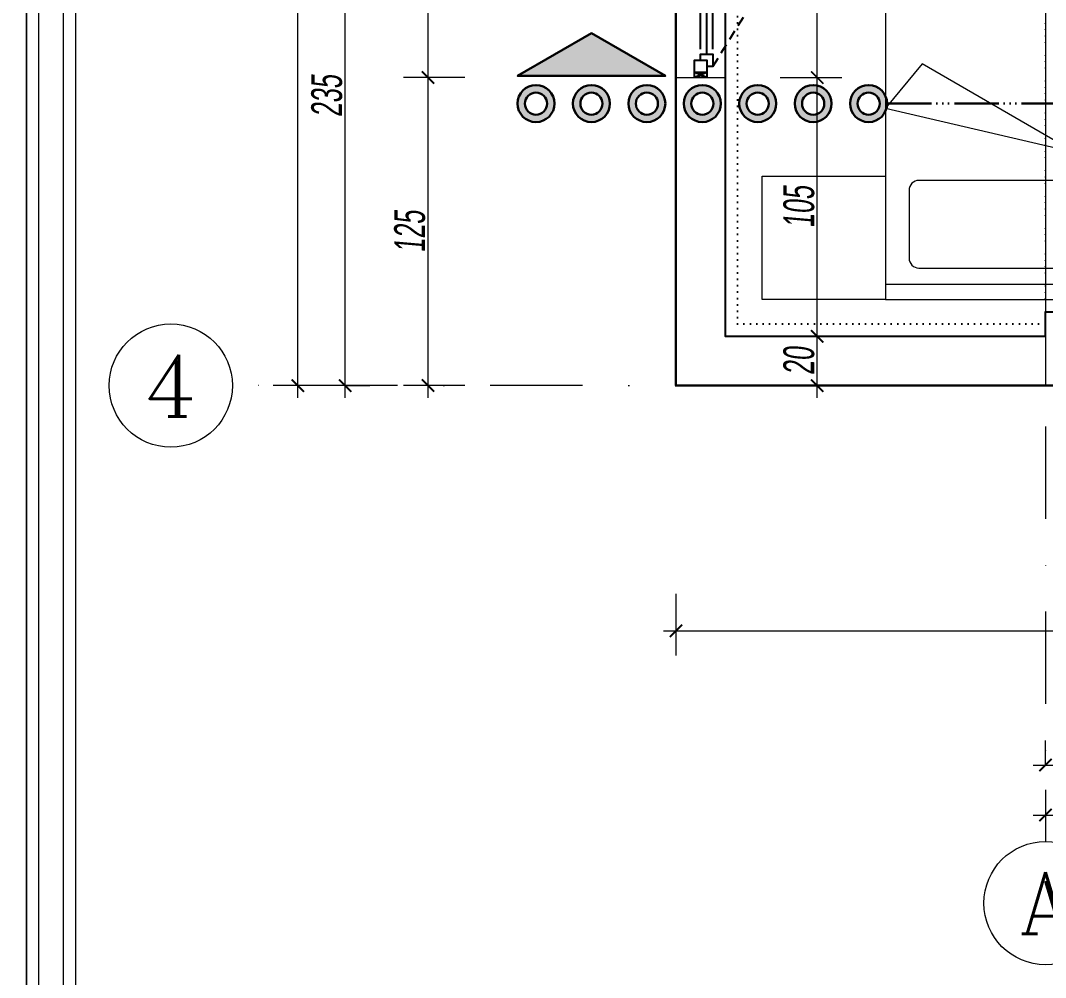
# Model space of a CAD drawing. Header units: millimetres. Extents: x -2145 to 33996, y -835 to 2363.
# Drawn here: x 11343.5 to 11759.5, y -380.6 to 7.8 of the extents above; entities that cross this region are included whole.
import ezdxf
from ezdxf.enums import TextEntityAlignment as Align

# ---------------------------------------------------------------- set-up
doc = ezdxf.new("R2010")
doc.units = ezdxf.units.MM
for name, pattern in [('ACAD_ISO06W100', [36, 24, -3, 0, -3, 0, -3, 0, -3]), ('DASHDOT', [1, 0.5, -0.25, 0, -0.25]), ('DOT', [0.25, 0, -0.25]), ('KESIK', [0.325, 0.2, -0.125])]:
    doc.linetypes.add(name, pattern=pattern)
for name, color, linetype in [('0 @ 1', 7, 'Continuous'), ('m_doğrama_aluminyum', 105, 'Continuous'), ('NET_KİRİŞ', 253, 'DOT')]:
    doc.layers.add(name, color=color, linetype=linetype)
doc.layers.add('ALAN', color=3, linetype='Continuous', lineweight=25, plot=False)
for name, color, linetype, lineweight in [('arcCGDM_antet', 85, 'Continuous', 20), ('EMSAL HESAP', 1, 'Continuous', 30), ('MM-TEFRIS', 173, 'Continuous', 5), ('NET_AKS', 251, 'DASHDOT', 9), ('NET_AKS_YAZI', 31, 'DASHDOT', 9), ('NET_ARSA SINIRI', 1, 'Continuous', 0), ('NET_DUVAR', 150, 'Continuous', 18), ('NET_KESİT_ÇİZİGİSİ', 1, 'Continuous', 30), ('NET_ÖLÇÜ DIŞ', 235, 'Continuous', 9), ('NET_ÖLÇÜ İÇ', 54, 'Continuous', 9), ('NET_ÖLÇÜ_AKS', 31, 'Continuous', 15)]:
    doc.layers.add(name, color=color, linetype=linetype, lineweight=lineweight)
doc.styles.add('ARıAL', font='arial.ttf', dxfattribs={"width": 0.7})
doc.styles.add('BODRUM', font='swisscl.ttf', dxfattribs={"width": 0.8, "oblique": 5})
doc.styles.add('TAks_2', font='ROMANC', dxfattribs={"height": 5})
doc.dimstyles.new('olcu-50', dxfattribs={"dimscale": 0, "dimtxt": 12.5, "dimasz": 5, "dimexe": 10, "dimexo": 10, "dimgap": 1, "dimtad": 1, "dimdec": 1, "dimzin": 12, "dimtxsty": 'BODRUM', "dimblk": 'ARCHTICK', "dimcen": 8, "dimdle": 5, "dimclrd": 256, "dimclre": 256, "dimclrt": 256, "dimadec": 0, "dimazin": 2, "dimtfac": 1, "dimtdec": 1, "dimtix": 1, "dimtmove": 0, "dimatfit": 3, "dimldrblk": 'ARCHTICK', "dimfxl": 15, "dimfxlon": 1, "dimlwd": -1, "dimlwe": -1, "dimarcsym": 0})

# ---------------------------------------------------------------- blocks, each defined once
blk = doc.blocks.new('*U619')
at = {"layer": 'm_doğrama_aluminyum', "linetype": 'KESIK', "ltscale": 0.2}
blk.add_line((-3015.1746, -58.1938, 0), (-3014.6338, -57.8585, 0), dxfattribs=at)
blk.add_line((-3015.1746, -58.1938, 0), (-3014.6338, -57.8585, 0), dxfattribs=at)
at = {"layer": 'm_doğrama_aluminyum', "elevation": 0}
for points in [[(-3015.1746, -58.1938), (-3015.1746, -58.2188)], [(-3015.1496, -58.2438), (-3015.1246, -58.2438), (-3015.1246, -58.1938), (-3015.1746, -58.1938)], [(-3015.1046, -58.1938), (-3014.6146, -58.1938)], [(-3014.5696, -58.2438), (-3014.5946, -58.2438), (-3014.5946, -58.1938), (-3014.5446, -58.1938)], [(-3014.5446, -58.1938), (-3014.5446, -58.2188)], [(-3015.1996, -58.2188), (-3015.2196, -58.2188), (-3015.2196, -58.2688), (-3015.1996, -58.2688), (-3015.1996, -58.2188)], [(-3015.1996, -58.2188), (-3015.2196, -58.2688)], [(-3015.2196, -58.2188), (-3015.1996, -58.2688)], [(-3015.1996, -58.2188), (-3015.1996, -58.2688), (-3015.1496, -58.2688), (-3015.1496, -58.2188), (-3015.1996, -58.2188)], [(-3015.1246, -58.2188), (-3014.5946, -58.2188)], [(-3014.5196, -58.2188), (-3014.5196, -58.2688), (-3014.5696, -58.2688), (-3014.5696, -58.2188), (-3014.5196, -58.2188)], [(-3014.4696, -58.2188), (-3014.4696, -58.2688), (-3014.5196, -58.2688), (-3014.5196, -58.2188), (-3014.4696, -58.2188)], [(-3014.4496, -58.2188), (-3013.9096, -58.2188)], [(-3013.8396, -58.2188), (-3013.8396, -58.2688), (-3013.8896, -58.2688), (-3013.8896, -58.2188), (-3013.8396, -58.2188)], [(-3013.8396, -58.2188), (-3013.8196, -58.2188), (-3013.8196, -58.2688), (-3013.8396, -58.2688), (-3013.8396, -58.2188)], [(-3013.8396, -58.2188), (-3013.8196, -58.2688)], [(-3013.8196, -58.2188), (-3013.8396, -58.2688)], [(-3015.1046, -58.2438), (-3014.6146, -58.2438)], [(-3014.4696, -58.2438), (-3013.8896, -58.2438)], [(-3014.4496, -58.2688), (-3013.9096, -58.2688)]]:
    blk.add_lwpolyline(points, dxfattribs=at)
at = {"layer": 'm_doğrama_aluminyum', "linetype": 'KESIK', "ltscale": 0.2}
blk.add_arc((-3015.2196, -58.1938, 0), 0.675, 359.9828, 29.7904, dxfattribs=at)
blk = doc.blocks.new('*U279')
at = {"layer": 'MM-TEFRIS'}
for points in [[(-80, 100), (-130, 100), (-130, 50), (-80, 50)], [(80, 100), (80, 94), (-80, 94), (-80, 100)], [(-80, 100), (80, 100), (80, -100), (-80, -100)], [(-80, 100), (80, 100), (80, -100), (-80, -100)], [(130, 100), (80, 100), (80, 50), (130, 50)], [(-80, -94), (80, -94), (80, -100), (-80, -100)]]:
    blk.add_lwpolyline(points, close=True, dxfattribs=at)
for points in [[(-70.38, 83.3, -0.414214), (-66.38, 87.3), (-8.34, 87.3, -0.414214), (-4.34, 83.3), (-4.34, 55.74, -0.414214), (-8.34, 51.74), (-66.38, 51.74, -0.414214), (-70.38, 55.74)], [(70.38, 83.3, 0.414214), (66.38, 87.3), (8.34, 87.3, 0.414214), (4.34, 83.3), (4.34, 55.74, 0.414214), (8.34, 51.74), (66.38, 51.74, 0.414214), (70.38, 55.74)]]:
    blk.add_lwpolyline(points, format="xyb", close=True, dxfattribs=at)
blk.add_lwpolyline([(-4.31, 39.62), (-65, 4.38), (-80, 22.38), (-6.26, 39.62), (6.26, 39.62), (80, 22.38), (65, 4.38), (4.31, 39.62)], dxfattribs=at)
blk = doc.blocks.new('A$Cb9b20b1b')
at = {"layer": 'NET_KİRİŞ', "ltscale": 10}
for p, q in [((920, -235), (920, 180)), ((770, -205), (770, 150)), ((895, -210), (895, 150)), ((895, -210), (770, -210)), ((920, -235), (770, -235))]:
    blk.add_line(p, q, dxfattribs=at)
blk = doc.blocks.new('_ArchTick')
at = {"color": 0, "linetype": 'ByBlock', "const_width": 0.15}
blk.add_lwpolyline([(-0.5, -0.5), (0.5, 0.5)], dxfattribs=at)
blk = doc.blocks.new('*D1572')
at = {"layer": 'Defpoints', "color": 0, "transparency": 16777216}
for p in [(-1114.26, -745), (-1114.26, -745), (-1114.26, -980)]:
    blk.add_point(p, dxfattribs=at)
at = {"layer": 'NET_ÖLÇÜ_AKS', "transparency": 16777216}
for p, q in [((-1114.26, -985), (-1114.26, -740)), ((-1114.26, -745), (-1104.26, -745)), ((-1114.26, -980), (-1104.26, -980))]:
    blk.add_line(p, q, dxfattribs=at)
at = {"layer": 'NET_ÖLÇÜ_AKS', "transparency": 16777216, "xscale": 5, "yscale": 5, "zscale": 5}
for p, rotation in [((-1114.26, -745), 90), ((-1114.26, -980), 270)]:
    blk.add_blockref('_ArchTick', p, dxfattribs=dict(at, rotation=rotation))
at = {"layer": 'NET_ÖLÇÜ_AKS', "transparency": 16777216, "insert": (-1121.67, -862.5), "char_height": 12.5, "attachment_point": 5, "rotation": 90, "style": 'BODRUM'}
blk.add_mtext('235', dxfattribs=at)
blk = doc.blocks.new('*D1575')
at = {"layer": 'Defpoints', "color": 0, "transparency": 16777216}
for p in [(-1133.46, 0), (-1114.26, 0), (-1114.26, -980)]:
    blk.add_point(p, dxfattribs=at)
at = {"layer": 'NET_ÖLÇÜ_AKS', "transparency": 16777216}
for p, q in [((-1133.46, -985), (-1133.46, 5)), ((-1124.26, 0), (-1143.46, 0)), ((-1124.26, -980), (-1143.46, -980))]:
    blk.add_line(p, q, dxfattribs=at)
at = {"layer": 'NET_ÖLÇÜ_AKS', "transparency": 16777216, "xscale": 5, "yscale": 5, "zscale": 5}
for p, rotation in [((-1133.46, 0), 90), ((-1133.46, -980), 270)]:
    blk.add_blockref('_ArchTick', p, dxfattribs=dict(at, rotation=rotation))
at = {"layer": 'NET_ÖLÇÜ_AKS', "transparency": 16777216, "insert": (-1140.86, -490), "char_height": 12.5, "attachment_point": 5, "rotation": 90, "style": 'BODRUM'}
blk.add_mtext('980', dxfattribs=at)
blk = doc.blocks.new('*D1576')
at = {"layer": 'Defpoints', "color": 0, "transparency": 16777216}
for p in [(-830, -1133.99), (-285, -1133.99), (-285, -1133.99)]:
    blk.add_point(p, dxfattribs=at)
at = {"layer": 'NET_ÖLÇÜ_AKS', "transparency": 16777216}
for p, q in [((-830, -1133.99), (-830, -1123.99)), ((-285, -1133.99), (-285, -1123.99)), ((-835, -1133.99), (-280, -1133.99))]:
    blk.add_line(p, q, dxfattribs=at)
at = {"layer": 'NET_ÖLÇÜ_AKS', "transparency": 16777216, "xscale": 5, "yscale": 5, "zscale": 5, "rotation": 180}
blk.add_blockref('_ArchTick', (-830, -1133.99), dxfattribs=at)
at = {"layer": 'NET_ÖLÇÜ_AKS', "transparency": 16777216, "xscale": 5, "yscale": 5, "zscale": 5}
blk.add_blockref('_ArchTick', (-285, -1133.99), dxfattribs=at)
at = {"layer": 'NET_ÖLÇÜ_AKS', "transparency": 16777216, "insert": (-557.5, -1126.61), "char_height": 12.5, "attachment_point": 5, "style": 'BODRUM'}
blk.add_mtext('545', dxfattribs=at)
blk = doc.blocks.new('*D1580')
at = {"layer": 'Defpoints', "color": 0, "transparency": 16777216}
for p in [(-830, -1133.99), (830, -1133.99), (830, -1154.27)]:
    blk.add_point(p, dxfattribs=at)
at = {"layer": 'NET_ÖLÇÜ_AKS', "transparency": 16777216}
for p, q in [((-830, -1143.99), (-830, -1164.27)), ((830, -1143.99), (830, -1164.27)), ((-835, -1154.27), (835, -1154.27))]:
    blk.add_line(p, q, dxfattribs=at)
at = {"layer": 'NET_ÖLÇÜ_AKS', "transparency": 16777216, "xscale": 5, "yscale": 5, "zscale": 5, "rotation": 180}
blk.add_blockref('_ArchTick', (-830, -1154.27), dxfattribs=at)
at = {"layer": 'NET_ÖLÇÜ_AKS', "transparency": 16777216, "xscale": 5, "yscale": 5, "zscale": 5}
blk.add_blockref('_ArchTick', (830, -1154.27), dxfattribs=at)
at = {"layer": 'NET_ÖLÇÜ_AKS', "transparency": 16777216, "insert": (0, -1146.87), "char_height": 12.5, "attachment_point": 5, "style": 'BODRUM'}
blk.add_mtext('1660', dxfattribs=at)
blk = doc.blocks.new('A$C5ec6af74')
at = {"layer": 'NET_AKS', "ltscale": 75}
for p, q in [((-865, 1185), (-865, -185)), ((1125, 0), (-1195, 0))]:
    blk.add_line(p, q, dxfattribs=at)
at = {"layer": 'NET_AKS', "linetype": 'Continuous', "ltscale": 100}
for centre in [(-1220, 0), (-865, -210)]:
    blk.add_circle(centre, 25, dxfattribs=at)
at = {"layer": 'NET_AKS_YAZI', "linetype": 'Continuous', "style": 'TAks_2'}
for s, p in [('4', (-1220, 0)), ('A', (-865, -210))]:
    blk.add_text(s, height=25, dxfattribs=at).set_placement(p, align=Align.MIDDLE_CENTER)
blk = doc.blocks.new('*D1113')
at = {"layer": 'Defpoints', "color": 0, "transparency": 16777216}
for p in [(11666.83, -120.39), (11666.83, -120.39), (11666.83, -140.39)]:
    blk.add_point(p, dxfattribs=at)
at = {"layer": 'NET_ÖLÇÜ İÇ', "transparency": 16777216}
for p, q in [((11666.83, -145.39), (11666.83, -115.39)), ((11666.83, -120.39), (11676.83, -120.39)), ((11666.83, -140.39), (11676.83, -140.39))]:
    blk.add_line(p, q, dxfattribs=at)
at = {"layer": 'NET_ÖLÇÜ İÇ', "transparency": 16777216, "xscale": 5, "yscale": 5, "zscale": 5}
for p, rotation in [((11666.83, -120.39), 90), ((11666.83, -140.39), 270)]:
    blk.add_blockref('_ArchTick', p, dxfattribs=dict(at, rotation=rotation))
at = {"layer": 'NET_ÖLÇÜ İÇ', "transparency": 16777216, "insert": (11659.43, -130.39), "char_height": 12.5, "attachment_point": 5, "rotation": 90, "style": 'BODRUM'}
blk.add_mtext('20', dxfattribs=at)
blk = doc.blocks.new('*D1114')
at = {"layer": 'Defpoints', "color": 0, "transparency": 16777216}
for p in [(11629.48, -15.39), (11666.83, -15.39), (11666.83, -120.39)]:
    blk.add_point(p, dxfattribs=at)
at = {"layer": 'NET_ÖLÇÜ İÇ', "transparency": 16777216}
for p, q in [((11666.83, -125.39), (11666.83, -10.39)), ((11651.83, -15.39), (11676.83, -15.39)), ((11666.83, -120.39), (11676.83, -120.39))]:
    blk.add_line(p, q, dxfattribs=at)
at = {"layer": 'NET_ÖLÇÜ İÇ', "transparency": 16777216, "xscale": 5, "yscale": 5, "zscale": 5}
for p, rotation in [((11666.83, -15.39), 90), ((11666.83, -120.39), 270)]:
    blk.add_blockref('_ArchTick', p, dxfattribs=dict(at, rotation=rotation))
at = {"layer": 'NET_ÖLÇÜ İÇ', "transparency": 16777216, "insert": (11659.43, -67.89), "char_height": 12.5, "attachment_point": 5, "rotation": 90, "style": 'BODRUM'}
blk.add_mtext('105', dxfattribs=at)
blk = doc.blocks.new('*D1115')
at = {"layer": 'Defpoints', "color": 0, "transparency": 16777216}
for p in [(11629.48, 124.61), (11666.83, 124.61), (11629.48, -15.39)]:
    blk.add_point(p, dxfattribs=at)
at = {"layer": 'NET_ÖLÇÜ İÇ', "transparency": 16777216}
for p, q in [((11666.83, -20.39), (11666.83, 129.61)), ((11651.83, 124.61), (11676.83, 124.61)), ((11651.83, -15.39), (11676.83, -15.39))]:
    blk.add_line(p, q, dxfattribs=at)
at = {"layer": 'NET_ÖLÇÜ İÇ', "transparency": 16777216, "xscale": 5, "yscale": 5, "zscale": 5}
for p, rotation in [((11666.83, 124.61), 90), ((11666.83, -15.39), 270)]:
    blk.add_blockref('_ArchTick', p, dxfattribs=dict(at, rotation=rotation))
at = {"layer": 'NET_ÖLÇÜ İÇ', "transparency": 16777216, "insert": (11659.43, 54.61), "char_height": 12.5, "attachment_point": 5, "rotation": 90, "style": 'BODRUM'}
blk.add_mtext('140', dxfattribs=at)
blk = doc.blocks.new('*D1164')
at = {"layer": 'Defpoints', "color": 0, "transparency": 16777216}
for p in [(11508.87, -15.39), (11609.48, -15.39), (11609.48, -140.39)]:
    blk.add_point(p, dxfattribs=at)
at = {"layer": 'NET_ÖLÇÜ DIŞ', "transparency": 16777216}
for p, q in [((11508.87, -145.39), (11508.87, -10.39)), ((11523.87, -15.39), (11498.87, -15.39)), ((11523.87, -140.39), (11498.87, -140.39))]:
    blk.add_line(p, q, dxfattribs=at)
at = {"layer": 'NET_ÖLÇÜ DIŞ', "transparency": 16777216, "xscale": 5, "yscale": 5, "zscale": 5}
for p, rotation in [((11508.87, -15.39), 90), ((11508.87, -140.39), 270)]:
    blk.add_blockref('_ArchTick', p, dxfattribs=dict(at, rotation=rotation))
at = {"layer": 'NET_ÖLÇÜ DIŞ', "transparency": 16777216, "insert": (11501.47, -77.89), "char_height": 12.5, "attachment_point": 5, "rotation": 90, "style": 'BODRUM'}
blk.add_mtext('125', dxfattribs=at)
blk = doc.blocks.new('*D1165')
at = {"layer": 'Defpoints', "color": 0, "transparency": 16777216}
for p in [(11508.87, 124.61), (11609.48, 124.61), (11609.48, -15.39)]:
    blk.add_point(p, dxfattribs=at)
at = {"layer": 'NET_ÖLÇÜ DIŞ', "transparency": 16777216}
for p, q in [((11508.87, -20.39), (11508.87, 129.61)), ((11523.87, 124.61), (11498.87, 124.61)), ((11523.87, -15.39), (11498.87, -15.39))]:
    blk.add_line(p, q, dxfattribs=at)
at = {"layer": 'NET_ÖLÇÜ DIŞ', "transparency": 16777216, "xscale": 5, "yscale": 5, "zscale": 5}
for p, rotation in [((11508.87, 124.61), 90), ((11508.87, -15.39), 270)]:
    blk.add_blockref('_ArchTick', p, dxfattribs=dict(at, rotation=rotation))
at = {"layer": 'NET_ÖLÇÜ DIŞ', "transparency": 16777216, "insert": (11501.47, 54.61), "char_height": 12.5, "attachment_point": 5, "rotation": 90, "style": 'BODRUM'}
blk.add_mtext('140', dxfattribs=at)
blk = doc.blocks.new('*D1182')
at = {"layer": 'Defpoints', "color": 0, "transparency": 16777216}
for p in [(11609.48, -140.39), (13569.48, -140.39), (13569.48, -239.89)]:
    blk.add_point(p, dxfattribs=at)
at = {"layer": 'NET_ÖLÇÜ DIŞ', "transparency": 16777216}
for p, q in [((11609.48, -224.89), (11609.48, -249.89)), ((13569.48, -224.89), (13569.48, -249.89)), ((11604.48, -239.89), (13574.48, -239.89))]:
    blk.add_line(p, q, dxfattribs=at)
at = {"layer": 'NET_ÖLÇÜ DIŞ', "transparency": 16777216, "xscale": 5, "yscale": 5, "zscale": 5, "rotation": 180}
blk.add_blockref('_ArchTick', (11609.48, -239.89), dxfattribs=at)
at = {"layer": 'NET_ÖLÇÜ DIŞ', "transparency": 16777216, "xscale": 5, "yscale": 5, "zscale": 5}
blk.add_blockref('_ArchTick', (13569.48, -239.89), dxfattribs=at)
at = {"layer": 'NET_ÖLÇÜ DIŞ', "transparency": 16777216, "insert": (12589.48, -232.48), "char_height": 12.5, "attachment_point": 5, "style": 'BODRUM'}
blk.add_mtext('1960', dxfattribs=at)
blk = doc.blocks.new('İŞRT - KES YER')
at = {"layer": 'NET_KESİT_ÇİZİGİSİ'}
h = blk.add_hatch(color=251, dxfattribs=at)
h.dxf.hatch_style = 1
h.paths.add_polyline_path([(0, 0), (40, -23.09), (-40, -23.09)])
h = blk.add_hatch(color=256, dxfattribs=at)
h.dxf.hatch_style = 1
h.paths.add_polyline_path([(160, -38.09, -1), (140, -38.09, -1)])
h.paths.add_polyline_path([(144, -38.09, 1), (156, -38.09, 1)], flags=16)
h.paths.add_polyline_path([(130, -38.09, -1), (110, -38.09, -1)])
h.paths.add_polyline_path([(114, -38.09, 1), (126, -38.09, 1)], flags=16)
h.paths.add_polyline_path([(100, -38.09, -1), (80, -38.09, -1)])
h.paths.add_polyline_path([(84, -38.09, 1), (96, -38.09, 1)], flags=16)
h.paths.add_polyline_path([(70, -38.09, -1), (50, -38.09, -1)])
h.paths.add_polyline_path([(54, -38.09, 1), (66, -38.09, 1)], flags=16)
h.paths.add_polyline_path([(40, -38.09, -1), (20, -38.09, -1)])
h.paths.add_polyline_path([(24, -38.09, 1), (36, -38.09, 1)], flags=16)
h.paths.add_polyline_path([(10, -38.09, -1), (-10, -38.09, -1)])
h.paths.add_polyline_path([(-6, -38.09, 1), (6, -38.09, 1)], flags=16)
h.paths.add_polyline_path([(-20, -38.09, -1), (-40, -38.09, -1)])
h.paths.add_polyline_path([(-36, -38.09, 1), (-24, -38.09, 1)], flags=16)
blk.add_lwpolyline([(0, 0), (40, -23.09), (-40, -23.09)], close=True, dxfattribs=at)
for centre, radius in [((-30, -38.09), 10), ((-30, -38.09), 6), ((0, -38.09), 10), ((0, -38.09), 6), ((30, -38.09), 10), ((30, -38.09), 6), ((60, -38.09), 10), ((60, -38.09), 6), ((90, -38.09), 10), ((90, -38.09), 6), ((120, -38.09), 10), ((120, -38.09), 6), ((150, -38.09), 10), ((150, -38.09), 6)]:
    blk.add_circle(centre, radius, dxfattribs=at)
blk = doc.blocks.new('*U1585')
at = {"layer": 'NET_KESİT_ÇİZİGİSİ', "linetype": 'ACAD_ISO06W100'}
blk.add_lwpolyline([(2626.67, 0), (200, 0)], dxfattribs=at)
at = {"layer": 'NET_KESİT_ÇİZİGİSİ', "xscale": -1}
blk.add_blockref('İŞRT - KES YER', (2786.67, 38.09), dxfattribs=at)
at = {"layer": 'NET_KESİT_ÇİZİGİSİ', "style": 'ARıAL', "width": 1.5}
for tag, p in [('KESİTSOL', (40, 66.83)), ('KESİTSAĞ', (2786.67, 66.83))]:
    blk.add_attdef(tag, text='', height=30, dxfattribs=at).set_placement(p, align=Align.MIDDLE_CENTER)
blk = doc.blocks.new('A$C3a4dd877')
at = {"layer": 'NET_ÖLÇÜ_AKS'}
for p1, p2, distance, picture, middle in [((-1114.26, -980), (-1114.26, 0), 19.2, '*D1575', (-1140.86, -490)), ((-1114.26, -980), (-1114.26, -745), 0, '*D1572', (-1121.67, -862.5)), ((-830, -1133.99), (-285, -1133.99), 0, '*D1576', (-557.5, -1126.61)), ((-830, -1133.99), (830, -1133.99), -20.28, '*D1580', (0, -1146.87))]:
    dim = blk.add_aligned_dim(p1=p1, p2=p2, distance=distance, dimstyle='olcu-50', override={"dimscale": 1}, dxfattribs=at)
    dim.commit()
    dim.dimension.update_dxf_attribs({"geometry": picture, "text_midpoint": middle})

msp = doc.modelspace()

# ---------------------------------------------------------------- linework, layer by layer
at = {"layer": 'ALAN'}
for points in [[(13589.48, 839.61), (11589.48, 839.61), (11589.48, 244.61), (11609.48, 244.61), (11609.48, -140.39), (13569.48, -140.39), (13569.48, 244.61), (13589.48, 244.61)], [(11939.48, 84.61), (12129.48, 84.61), (12129.48, 314.61), (12019.48, 314.61), (12019.48, 244.61), (11629.48, 244.61), (11629.48, -120.39), (11759.48, -120.39), (11759.48, -110.39), (11839.48, -110.39), (11839.48, -120.39), (11939.48, -120.39)]]:
    msp.add_lwpolyline(points, close=True, dxfattribs=at)
at = {"layer": 'arcCGDM_antet', "ltscale": 10}
for points in [[(8845.97, 1665.32), (11345.97, 1665.32), (11345.97, -834.68), (8845.97, -834.68)], [(11345.97, 1665.32), (13845.97, 1665.32), (13845.97, -834.68), (11345.97, -834.68)], [(11350.97, 1660.32), (13840.97, 1660.32), (13840.97, -829.68), (11350.97, -829.68)], [(11360.97, 1650.32), (13830.97, 1650.32), (13830.97, -769.68), (11360.97, -769.68)], [(11365.97, 1645.32), (13825.97, 1645.32), (13825.97, -764.68), (11365.97, -764.68)]]:
    msp.add_lwpolyline(points, close=True, dxfattribs=at)
at = {"layer": 'EMSAL HESAP'}
msp.add_lwpolyline([(12589.48, 459.61), (12589.48, 839.61), (11589.48, 839.61), (11589.48, 244.61), (11609.48, 244.61), (11609.48, -140.39), (11949.48, -140.39), (11949.48, 74.61), (12139.48, 74.61), (12139.48, 254.61), (12564.48, 254.61), (12564.48, 459.61)], close=True, dxfattribs=at)
at = {"layer": 'NET_ARSA SINIRI'}
msp.add_lwpolyline([(13419.48, 839.61), (11759.48, 839.61), (11759.48, -140.39), (13419.48, -140.39)], close=True, dxfattribs=at)
at = {"layer": 'NET_DUVAR'}
for p, q in [((11609.48, -140.39), (11609.48, -15.39)), ((11609.48, -15.39), (11629.48, -15.39)), ((11759.48, -140.39), (11609.48, -140.39))]:
    msp.add_line(p, q, dxfattribs=at)
msp.add_lwpolyline([(11759.48, -120.39), (11629.48, -120.39), (11629.48, -15.39)], dxfattribs=at)

# ---------------------------------------------------------------- block references
at = {"layer": '0 @ 1', "xscale": -1, "rotation": 180}
msp.add_blockref('*U279', (11774.48, -5.39), dxfattribs=at)
at = {"layer": 'm_doğrama_aluminyum', "xscale": -100, "yscale": 100, "zscale": 100, "rotation": 270}
msp.add_blockref('*U619', (17443.86, 301506.57, 0), dxfattribs=at)
at = {"layer": 'NET_AKS'}
msp.add_blockref('A$C5ec6af74', (12624.48, -140.39), dxfattribs=at)
at = {"layer": 'NET_KESİT_ÇİZİGİSİ', "ltscale": 100, "xscale": -0.75, "yscale": 0.75, "zscale": 0.75}
msp.add_blockref('*U1585', (13665.19, -25.96), dxfattribs=at)
at = {"layer": 'NET_KİRİŞ', "xscale": -1}
msp.add_blockref('A$Cb9b20b1b', (12529.48, 94.61), dxfattribs=at)
at = {"layer": 'NET_ÖLÇÜ_AKS'}
msp.add_blockref('A$C3a4dd877', (12589.48, 839.61), dxfattribs=at)

# ---------------------------------------------------------------- dimensions: what is measured, and where the dimension line sits
at = {"layer": 'NET_ÖLÇÜ DIŞ'}
dim = msp.add_linear_dim(base=(11508.87, 124.61), p1=(11609.48, -15.39), p2=(11609.48, 124.61), angle=270, dimstyle='olcu-50', override={"dimscale": 1, "dimtmove": 1}, dxfattribs=at)
dim.commit()
dim.dimension.update_dxf_attribs({"geometry": '*D1165', "text_midpoint": (11501.47, 54.61)})
for p2, distance, picture, middle in [((11609.48, -15.39), 100.6, '*D1164', (11501.47, -77.89)), ((13569.48, -140.39), -99.5, '*D1182', (12589.48, -232.48))]:
    dim = msp.add_aligned_dim(p1=(11609.48, -140.39), p2=p2, distance=distance, dimstyle='olcu-50', override={"dimscale": 1}, dxfattribs=at)
    dim.commit()
    dim.dimension.update_dxf_attribs({"geometry": picture, "text_midpoint": middle})
at = {"layer": 'NET_ÖLÇÜ İÇ'}
for base, p1, p2, picture, middle in [((11666.83, 124.61), (11629.48, -15.39), (11629.48, 124.61), '*D1115', (11659.43, 54.61)), ((11666.83, -15.39), (11666.83, -120.39), (11629.48, -15.39), '*D1114', (11659.43, -67.89))]:
    dim = msp.add_linear_dim(base=base, p1=p1, p2=p2, angle=270, dimstyle='olcu-50', override={"dimscale": 1, "dimtmove": 1}, dxfattribs=at)
    dim.commit()
    dim.dimension.update_dxf_attribs({"geometry": picture, "text_midpoint": middle})
dim = msp.add_aligned_dim(p1=(11666.83, -140.39), p2=(11666.83, -120.39), distance=0, dimstyle='olcu-50', override={"dimscale": 1}, dxfattribs=at)
dim.commit()
dim.dimension.update_dxf_attribs({"geometry": '*D1113', "text_midpoint": (11659.43, -130.39)})

doc.saveas('drawing.dxf')
